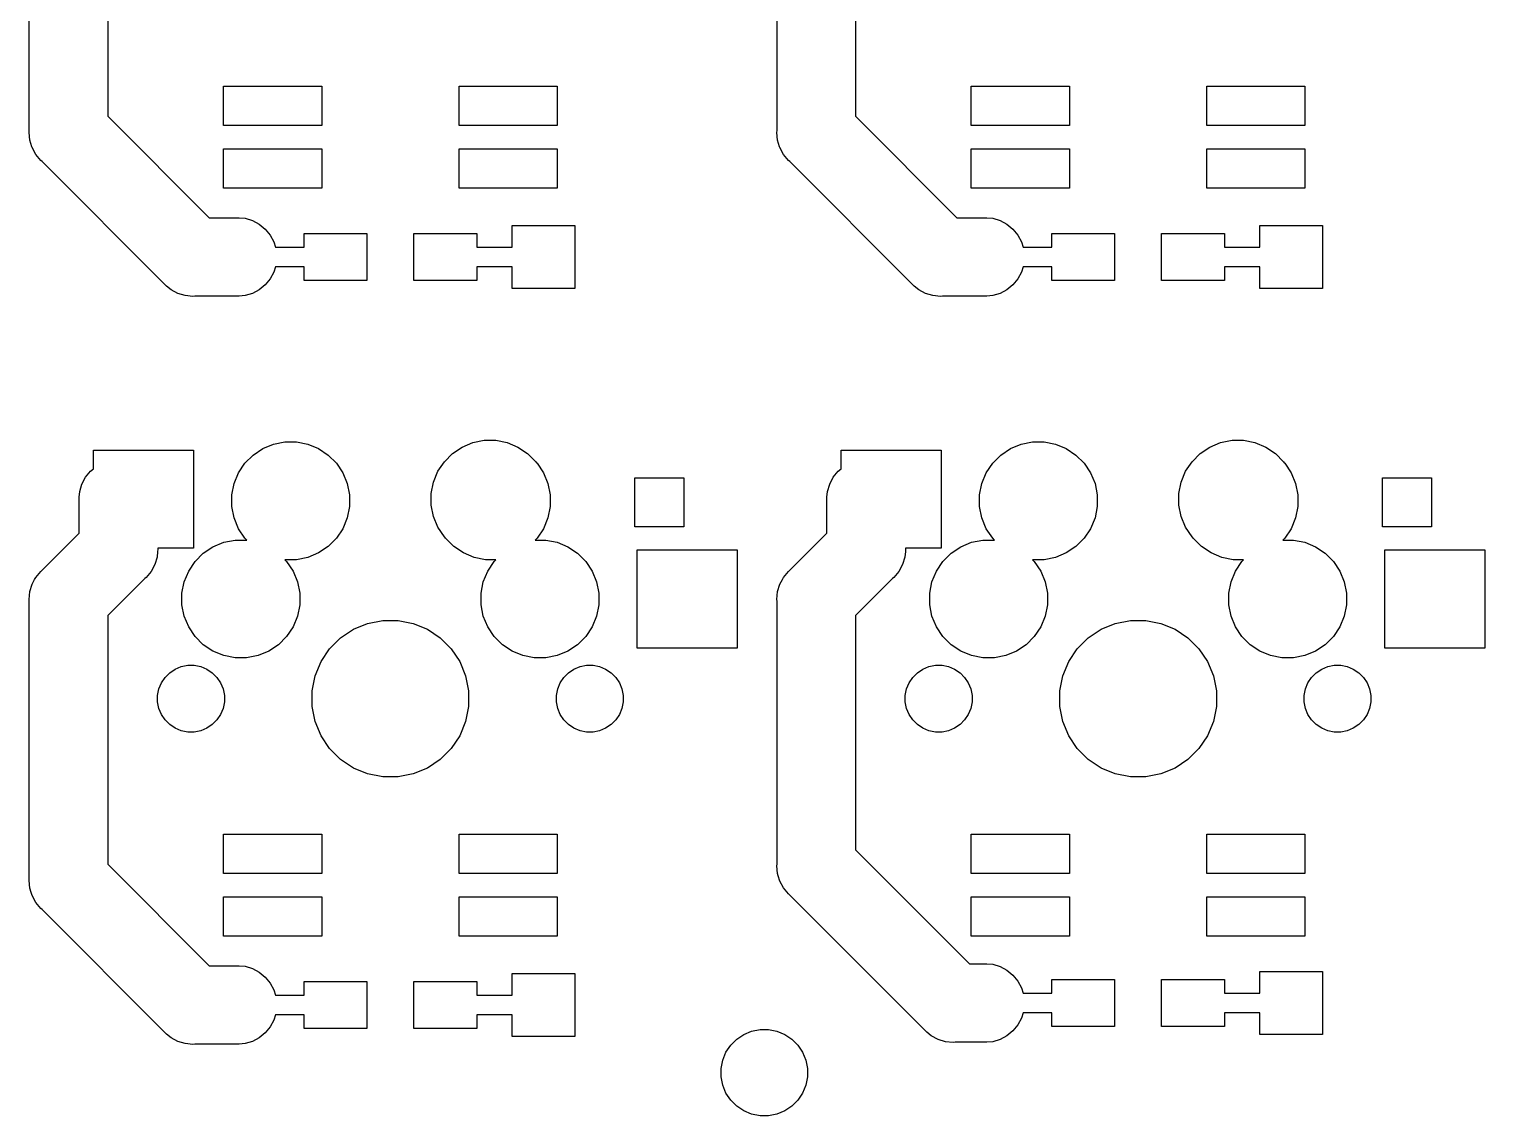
# Model space of a CAD drawing. Extents: x -9 to 124, y -88 to 15.
# Drawn here: x -9.2 to 27.89, y -67.78 to -40.1 of the extents above; entities that cross this region are included whole.
import ezdxf

# ---------------------------------------------------------------- set-up
doc = ezdxf.new("R2010")
doc.units = 0
doc.layers.add('BLACK', color=7, linetype='CONTINUOUS')

msp = doc.modelspace()

# ---------------------------------------------------------------- linework, layer by layer
at = {"layer": 'BLACK', "linetype": 'CONTINUOUS'}
for p, q in [((-7.2, -35.9842), (-7.2, -42.3172)), ((11.85, -35.9842), (11.85, -42.3172)), ((-9.2, -42.6822), (-9.2, -38.2441)), ((9.85, -42.6822), (9.85, -38.2441)), ((-4.25, -42.55), (-4.25, -41.55)), ((-4.25, -41.55), (-1.75, -41.55)), ((-1.75, -41.55), (-1.75, -42.55)), ((1.75, -42.55), (1.75, -41.55)), ((1.75, -41.55), (4.25, -41.55)), ((4.25, -41.55), (4.25, -42.55)), ((14.8, -42.55), (14.8, -41.55)), ((14.8, -41.55), (17.3, -41.55)), ((17.3, -41.55), (17.3, -42.55)), ((20.8, -42.55), (20.8, -41.55)), ((20.8, -41.55), (23.3, -41.55)), ((23.3, -41.55), (23.3, -42.55)), ((-7.2, -42.3172), (-4.61716, -44.9)), ((-1.75, -42.55), (-4.25, -42.55)), ((4.25, -42.55), (1.75, -42.55)), ((11.85, -42.3172), (14.4328, -44.9)), ((17.3, -42.55), (14.8, -42.55)), ((23.3, -42.55), (20.8, -42.55)), ((-9.20484, -42.7314), (-9.2, -42.6822)), ((-9.18553, -42.9274), (-9.20484, -42.7314)), ((-9.13323, -43.0998), (-9.18553, -42.9274)), ((9.84516, -42.7314), (9.85, -42.6822)), ((9.86447, -42.9274), (9.84516, -42.7314)), ((9.91677, -43.0998), (9.86447, -42.9274)), ((-9.12835, -43.1159), (-9.13323, -43.0998)), ((-9.03549, -43.2896), (-9.12835, -43.1159)), ((-8.91053, -43.4419), (-9.03549, -43.2896)), ((-4.25, -44.15), (-4.25, -43.15)), ((-4.25, -43.15), (-1.75, -43.15)), ((-1.75, -43.15), (-1.75, -44.15)), ((1.75, -44.15), (1.75, -43.15)), ((1.75, -43.15), (4.25, -43.15)), ((4.25, -43.15), (4.25, -44.15)), ((9.92165, -43.1159), (9.91677, -43.0998)), ((10.0145, -43.2896), (9.92165, -43.1159)), ((10.1395, -43.4419), (10.0145, -43.2896)), ((14.8, -44.15), (14.8, -43.15)), ((14.8, -43.15), (17.3, -43.15)), ((17.3, -43.15), (17.3, -44.15)), ((20.8, -44.15), (20.8, -43.15)), ((20.8, -43.15), (23.3, -43.15)), ((23.3, -43.15), (23.3, -44.15)), ((-8.87236, -43.4732), (-8.91053, -43.4419)), ((-5.77321, -46.5724), (-8.87236, -43.4732)), ((10.1776, -43.4732), (10.1395, -43.4419)), ((13.2768, -46.5724), (10.1776, -43.4732)), ((-1.75, -44.15), (-4.25, -44.15)), ((4.25, -44.15), (1.75, -44.15)), ((17.3, -44.15), (14.8, -44.15)), ((23.3, -44.15), (20.8, -44.15)), ((-4.61716, -44.9), (-3.85088, -44.9)), ((-3.85088, -44.9), (-3.70397, -44.9145)), ((-3.70397, -44.9145), (-3.51546, -44.9717)), ((-3.51546, -44.9717), (-3.34174, -45.0645)), ((-3.34174, -45.0645), (-3.18947, -45.1895)), ((-3.18947, -45.1895), (-3.06451, -45.3417)), ((3.1, -45.65), (3.1, -45.1)), ((3.1, -45.1), (4.7, -45.1)), ((4.7, -45.1), (4.7, -46.7)), ((14.4328, -44.9), (15.1991, -44.9)), ((15.1991, -44.9), (15.346, -44.9145)), ((15.346, -44.9145), (15.5345, -44.9717)), ((15.5345, -44.9717), (15.7083, -45.0645)), ((15.7083, -45.0645), (15.8605, -45.1895)), ((15.8605, -45.1895), (15.9855, -45.3417)), ((22.15, -45.65), (22.15, -45.1)), ((22.15, -45.1), (23.75, -45.1)), ((23.75, -45.1), (23.75, -46.7)), ((-3.06451, -45.3417), (-2.97165, -45.5155)), ((-2.97165, -45.5155), (-2.93084, -45.65)), ((-2.2, -45.65), (-2.2, -45.3)), ((-2.2, -45.3), (-0.6, -45.3)), ((-0.6, -45.3), (-0.6, -46.5)), ((0.6, -46.5), (0.6, -45.3)), ((0.6, -45.3), (2.2, -45.3)), ((2.2, -45.3), (2.2, -45.65)), ((15.9855, -45.3417), (16.0783, -45.5155)), ((16.0783, -45.5155), (16.1192, -45.65)), ((16.85, -45.65), (16.85, -45.3)), ((16.85, -45.3), (18.45, -45.3)), ((18.45, -45.3), (18.45, -46.5)), ((19.65, -46.5), (19.65, -45.3)), ((19.65, -45.3), (21.25, -45.3)), ((21.25, -45.3), (21.25, -45.65)), ((-2.93084, -45.65), (-2.2, -45.65)), ((2.2, -45.65), (3.1, -45.65)), ((16.1192, -45.65), (16.85, -45.65)), ((21.25, -45.65), (22.15, -45.65)), ((-2.97165, -46.2845), (-3.06451, -46.4583)), ((-2.93084, -46.15), (-2.97165, -46.2845)), ((-2.2, -46.15), (-2.93084, -46.15)), ((-2.2, -46.5), (-2.2, -46.15)), ((3.1, -46.15), (2.2, -46.15)), ((2.2, -46.15), (2.2, -46.5)), ((3.1, -46.7), (3.1, -46.15)), ((16.0783, -46.2845), (15.9855, -46.4583)), ((16.1192, -46.15), (16.0783, -46.2845)), ((16.85, -46.15), (16.1192, -46.15)), ((16.85, -46.5), (16.85, -46.15)), ((22.15, -46.15), (21.25, -46.15)), ((21.25, -46.15), (21.25, -46.5)), ((22.15, -46.7), (22.15, -46.15)), ((-5.7419, -46.6105), (-5.77321, -46.5724)), ((-5.70374, -46.6418), (-5.7419, -46.6105)), ((-5.58963, -46.7355), (-5.70374, -46.6418)), ((-3.18947, -46.6105), (-3.34174, -46.7355)), ((-3.06451, -46.4583), (-3.18947, -46.6105)), ((-0.6, -46.5), (-2.2, -46.5)), ((2.2, -46.5), (0.6, -46.5)), ((4.7, -46.7), (3.1, -46.7)), ((13.3081, -46.6105), (13.2768, -46.5724)), ((13.3463, -46.6418), (13.3081, -46.6105)), ((13.4604, -46.7355), (13.3463, -46.6418)), ((15.8605, -46.6105), (15.7083, -46.7355)), ((15.9855, -46.4583), (15.8605, -46.6105)), ((18.45, -46.5), (16.85, -46.5)), ((21.25, -46.5), (19.65, -46.5)), ((23.75, -46.7), (22.15, -46.7)), ((-5.4159, -46.8283), (-5.58963, -46.7355)), ((-5.2274, -46.8855), (-5.4159, -46.8283)), ((-5.03137, -46.9048), (-5.2274, -46.8855)), ((-4.98225, -46.9), (-5.03137, -46.9048)), ((-3.85088, -46.9), (-4.98225, -46.9)), ((-3.70397, -46.8855), (-3.85088, -46.9)), ((-3.51546, -46.8283), (-3.70397, -46.8855)), ((-3.34174, -46.7355), (-3.51546, -46.8283)), ((13.6341, -46.8283), (13.4604, -46.7355)), ((13.8226, -46.8855), (13.6341, -46.8283)), ((14.0186, -46.9048), (13.8226, -46.8855)), ((14.0678, -46.9), (14.0186, -46.9048)), ((15.1991, -46.9), (14.0678, -46.9)), ((15.346, -46.8855), (15.1991, -46.9)), ((15.5345, -46.8283), (15.346, -46.8855)), ((15.7083, -46.7355), (15.5345, -46.8283)), ((-3.49619, -50.9449), (-3.25052, -50.7807)), ((-3.25052, -50.7807), (-2.97753, -50.6676)), ((-2.97753, -50.6676), (-2.68774, -50.61)), ((-2.68774, -50.61), (-2.39226, -50.61)), ((-2.39226, -50.61), (-2.10247, -50.6676)), ((-2.10247, -50.6676), (-1.82948, -50.7807)), ((-1.82948, -50.7807), (-1.58381, -50.9449)), ((1.58381, -50.9049), (1.82948, -50.7407)), ((1.82948, -50.7407), (2.10247, -50.6276)), ((2.10247, -50.6276), (2.39226, -50.57)), ((2.39226, -50.57), (2.68774, -50.57)), ((2.68774, -50.57), (2.97753, -50.6276)), ((2.97753, -50.6276), (3.25052, -50.7407)), ((3.25052, -50.7407), (3.49619, -50.9049)), ((15.5538, -50.9449), (15.7995, -50.7807)), ((15.7995, -50.7807), (16.0725, -50.6676)), ((16.0725, -50.6676), (16.3623, -50.61)), ((16.3623, -50.61), (16.6577, -50.61)), ((16.6577, -50.61), (16.9475, -50.6676)), ((16.9475, -50.6676), (17.2205, -50.7807)), ((17.2205, -50.7807), (17.4662, -50.9449)), ((20.6338, -50.9049), (20.8795, -50.7407)), ((20.8795, -50.7407), (21.1525, -50.6276)), ((21.1525, -50.6276), (21.4423, -50.57)), ((21.4423, -50.57), (21.7377, -50.57)), ((21.7377, -50.57), (22.0275, -50.6276)), ((22.0275, -50.6276), (22.3005, -50.7407)), ((22.3005, -50.7407), (22.5462, -50.9049)), ((-7.565, -51.2975), (-7.565, -50.82)), ((-7.565, -50.82), (-5.015, -50.82)), ((-5.015, -50.82), (-5.015, -53.32)), ((-3.86928, -51.3995), (-3.70513, -51.1538)), ((-3.70513, -51.1538), (-3.49619, -50.9449)), ((-1.58381, -50.9449), (-1.37487, -51.1538)), ((-1.37487, -51.1538), (-1.21072, -51.3995)), ((1.21072, -51.3595), (1.37487, -51.1138)), ((1.37487, -51.1138), (1.58381, -50.9049)), ((3.49619, -50.9049), (3.70513, -51.1138)), ((3.70513, -51.1138), (3.72526, -51.1439)), ((3.72526, -51.1439), (3.73513, -51.1538)), ((3.73513, -51.1538), (3.89928, -51.3995)), ((11.485, -51.2975), (11.485, -50.82)), ((11.485, -50.82), (14.035, -50.82)), ((14.035, -50.82), (14.035, -53.32)), ((15.1807, -51.3995), (15.3449, -51.1538)), ((15.3449, -51.1538), (15.5538, -50.9449)), ((17.4662, -50.9449), (17.6751, -51.1538)), ((17.6751, -51.1538), (17.8393, -51.3995)), ((20.2607, -51.3595), (20.4249, -51.1138)), ((20.4249, -51.1138), (20.6338, -50.9049)), ((22.5462, -50.9049), (22.7551, -51.1138)), ((22.7551, -51.1138), (22.7753, -51.1439)), ((22.7753, -51.1439), (22.7851, -51.1538)), ((22.7851, -51.1538), (22.9493, -51.3995)), ((-7.85835, -51.6855), (-7.76549, -51.5117)), ((-7.76549, -51.5117), (-7.64053, -51.3595)), ((-7.64053, -51.3595), (-7.565, -51.2975)), ((-3.98236, -51.6725), (-3.86928, -51.3995)), ((-1.21072, -51.3995), (-1.09764, -51.6725)), ((1.09764, -51.6325), (1.21072, -51.3595)), ((3.89928, -51.3995), (4.01236, -51.6725)), ((6.225, -52.775), (6.225, -51.525)), ((6.225, -51.525), (7.475, -51.525)), ((7.475, -51.525), (7.475, -52.775)), ((11.1917, -51.6855), (11.2845, -51.5117)), ((11.2845, -51.5117), (11.4095, -51.3595)), ((11.4095, -51.3595), (11.485, -51.2975)), ((15.0676, -51.6725), (15.1807, -51.3995)), ((17.8393, -51.3995), (17.9524, -51.6725)), ((20.1476, -51.6325), (20.2607, -51.3595)), ((22.9493, -51.3995), (23.0624, -51.6725)), ((25.275, -52.775), (25.275, -51.525)), ((25.275, -51.525), (26.525, -51.525)), ((26.525, -51.525), (26.525, -52.775)), ((-7.93, -52.0209), (-7.91553, -51.874)), ((-7.91553, -51.874), (-7.85835, -51.6855)), ((-4.04, -51.9623), (-3.98236, -51.6725)), ((-1.09764, -51.6725), (-1.04, -51.9623)), ((1.04, -51.9223), (1.09764, -51.6325)), ((1.04, -52.2177), (1.04, -51.9223)), ((4.01236, -51.6725), (4.07, -51.9623)), ((11.12, -52.0209), (11.1345, -51.874)), ((11.1345, -51.874), (11.1917, -51.6855)), ((15.01, -51.9623), (15.0676, -51.6725)), ((17.9524, -51.6725), (18.01, -51.9623)), ((20.09, -51.9223), (20.1476, -51.6325)), ((20.09, -52.2177), (20.09, -51.9223)), ((23.0624, -51.6725), (23.12, -51.9623)), ((-7.93, -52.9358), (-7.93, -52.0209)), ((-4.04, -52.2577), (-4.04, -51.9623)), ((-3.98236, -52.5475), (-4.04, -52.2577)), ((-1.04, -52.2577), (-1.09764, -52.5475)), ((-1.04, -51.9623), (-1.04, -52.2577)), ((1.09764, -52.5075), (1.04, -52.2177)), ((4.07, -52.2577), (4.01236, -52.5475)), ((4.07, -51.9623), (4.07, -52.2577)), ((11.12, -52.9358), (11.12, -52.0209)), ((15.01, -52.2577), (15.01, -51.9623)), ((15.0676, -52.5475), (15.01, -52.2577)), ((18.01, -52.2577), (17.9524, -52.5475)), ((18.01, -51.9623), (18.01, -52.2577)), ((20.1476, -52.5075), (20.09, -52.2177)), ((23.12, -52.2577), (23.0624, -52.5475)), ((23.12, -51.9623), (23.12, -52.2577)), ((-3.86928, -52.8205), (-3.98236, -52.5475)), ((-1.09764, -52.5475), (-1.21072, -52.8205)), ((1.21072, -52.7805), (1.09764, -52.5075)), ((4.01236, -52.5475), (3.89928, -52.8205)), ((15.1807, -52.8205), (15.0676, -52.5475)), ((17.9524, -52.5475), (17.8393, -52.8205)), ((20.2607, -52.7805), (20.1476, -52.5075)), ((23.0624, -52.5475), (22.9493, -52.8205)), ((-8.87237, -53.8782), (-7.93, -52.9358)), ((-3.70513, -53.0662), (-3.86928, -52.8205)), ((-1.21072, -52.8205), (-1.37487, -53.0662)), ((1.37487, -53.0262), (1.21072, -52.7805)), ((1.38474, -53.0361), (1.37487, -53.0262)), ((1.40487, -53.0662), (1.38474, -53.0361)), ((3.89928, -52.8205), (3.73513, -53.0662)), ((7.475, -52.775), (6.225, -52.775)), ((10.1776, -53.8782), (11.12, -52.9358)), ((15.3449, -53.0662), (15.1807, -52.8205)), ((17.8393, -52.8205), (17.6751, -53.0662)), ((20.4249, -53.0262), (20.2607, -52.7805)), ((20.4347, -53.0361), (20.4249, -53.0262)), ((20.4549, -53.0662), (20.4347, -53.0361)), ((22.9493, -52.8205), (22.7851, -53.0662)), ((26.525, -52.775), (25.275, -52.775)), ((-5.93, -53.3991), (-5.94447, -53.546)), ((-5.92516, -53.35), (-5.93, -53.3991)), ((-5.93, -53.3991), (-5.93, -53.3991)), ((-5.015, -53.32), (-5.92812, -53.32)), ((-5.92812, -53.32), (-5.92516, -53.35)), ((-4.76619, -53.4449), (-4.52052, -53.2807)), ((-4.52052, -53.2807), (-4.24753, -53.1676)), ((-4.24753, -53.1676), (-3.95774, -53.11)), ((-3.95774, -53.11), (-3.66226, -53.11)), ((-3.66109, -53.1102), (-3.70513, -53.0662)), ((-3.66226, -53.11), (-3.66109, -53.1102)), ((-1.58381, -53.2751), (-1.82948, -53.4393)), ((-1.37487, -53.0662), (-1.58381, -53.2751)), ((1.61381, -53.2751), (1.40487, -53.0662)), ((1.85948, -53.4393), (1.61381, -53.2751)), ((3.73513, -53.0662), (3.69132, -53.11)), ((3.69132, -53.11), (3.95774, -53.11)), ((3.95774, -53.11), (4.24753, -53.1676)), ((4.24753, -53.1676), (4.52052, -53.2807)), ((4.52052, -53.2807), (4.76619, -53.4449)), ((6.285, -55.86), (6.285, -53.36)), ((6.285, -53.36), (8.835, -53.36)), ((8.835, -53.36), (8.835, -55.86)), ((13.12, -53.3991), (13.1055, -53.546)), ((13.1248, -53.35), (13.12, -53.3991)), ((13.12, -53.3991), (13.12, -53.3991)), ((14.035, -53.32), (13.1219, -53.32)), ((13.1219, -53.32), (13.1248, -53.35)), ((14.2838, -53.4449), (14.5295, -53.2807)), ((14.5295, -53.2807), (14.8025, -53.1676)), ((14.8025, -53.1676), (15.0923, -53.11)), ((15.0923, -53.11), (15.3877, -53.11)), ((15.3889, -53.1102), (15.3449, -53.0662)), ((15.3877, -53.11), (15.3889, -53.1102)), ((17.4662, -53.2751), (17.2205, -53.4393)), ((17.6751, -53.0662), (17.4662, -53.2751)), ((20.6638, -53.2751), (20.4549, -53.0662)), ((20.9095, -53.4393), (20.6638, -53.2751)), ((22.7851, -53.0662), (22.7413, -53.11)), ((22.7413, -53.11), (23.0077, -53.11)), ((23.0077, -53.11), (23.2975, -53.1676)), ((23.2975, -53.1676), (23.5705, -53.2807)), ((23.5705, -53.2807), (23.8162, -53.4449)), ((25.335, -55.86), (25.335, -53.36)), ((25.335, -53.36), (27.885, -53.36)), ((27.885, -53.36), (27.885, -55.86)), ((-6.00165, -53.7345), (-6.09451, -53.9083)), ((-5.94447, -53.546), (-6.00165, -53.7345)), ((-5.13928, -53.8995), (-4.97513, -53.6538)), ((-4.97513, -53.6538), (-4.76619, -53.4449)), ((-2.68774, -53.61), (-2.68891, -53.6098)), ((-2.68891, -53.6098), (-2.64487, -53.6538)), ((-2.39226, -53.61), (-2.68774, -53.61)), ((-2.64487, -53.6538), (-2.48072, -53.8995)), ((-2.10247, -53.5524), (-2.39226, -53.61)), ((-1.82948, -53.4393), (-2.10247, -53.5524)), ((2.13247, -53.5524), (1.85948, -53.4393)), ((2.42226, -53.61), (2.13247, -53.5524)), ((2.68868, -53.61), (2.42226, -53.61)), ((2.48072, -53.8995), (2.64487, -53.6538)), ((2.64487, -53.6538), (2.68868, -53.61)), ((4.76619, -53.4449), (4.97513, -53.6538)), ((4.97513, -53.6538), (5.13928, -53.8995)), ((13.0483, -53.7345), (12.9555, -53.9083)), ((13.1055, -53.546), (13.0483, -53.7345)), ((13.9107, -53.8995), (14.0749, -53.6538)), ((14.0749, -53.6538), (14.2838, -53.4449)), ((16.3623, -53.61), (16.3611, -53.6098)), ((16.3611, -53.6098), (16.4051, -53.6538)), ((16.6577, -53.61), (16.3623, -53.61)), ((16.4051, -53.6538), (16.5693, -53.8995)), ((16.9475, -53.5524), (16.6577, -53.61)), ((17.2205, -53.4393), (16.9475, -53.5524)), ((21.1825, -53.5524), (20.9095, -53.4393)), ((21.4723, -53.61), (21.1825, -53.5524)), ((21.7387, -53.61), (21.4723, -53.61)), ((21.5307, -53.8995), (21.6949, -53.6538)), ((21.6949, -53.6538), (21.7387, -53.61)), ((23.8162, -53.4449), (24.0251, -53.6538)), ((24.0251, -53.6538), (24.1893, -53.8995)), ((-9.12835, -54.2355), (-9.06444, -54.1159)), ((-9.06444, -54.1159), (-9.03549, -54.0617)), ((-9.03549, -54.0617), (-8.91053, -53.9095)), ((-8.91053, -53.9095), (-8.87237, -53.8782)), ((-6.25763, -54.0918), (-7.2, -55.0342)), ((-6.21947, -54.0605), (-6.25763, -54.0918)), ((-6.09451, -53.9083), (-6.21947, -54.0605)), ((-5.25236, -54.1725), (-5.13928, -53.8995)), ((-2.48072, -53.8995), (-2.36764, -54.1725)), ((2.36764, -54.1725), (2.48072, -53.8995)), ((5.13928, -53.8995), (5.25236, -54.1725)), ((9.92165, -54.2355), (9.98556, -54.1159)), ((9.98556, -54.1159), (10.0145, -54.0617)), ((10.0145, -54.0617), (10.1395, -53.9095)), ((10.1395, -53.9095), (10.1776, -53.8782)), ((12.7924, -54.0918), (11.85, -55.0342)), ((12.8305, -54.0605), (12.7924, -54.0918)), ((12.9555, -53.9083), (12.8305, -54.0605)), ((13.7976, -54.1725), (13.9107, -53.8995)), ((16.5693, -53.8995), (16.6824, -54.1725)), ((21.4176, -54.1725), (21.5307, -53.8995)), ((24.1893, -53.8995), (24.3024, -54.1725)), ((-9.20484, -54.62), (-9.18553, -54.424)), ((-9.18553, -54.424), (-9.12835, -54.2355)), ((-5.31, -54.4623), (-5.25236, -54.1725)), ((-5.31, -54.7577), (-5.31, -54.4623)), ((-2.36764, -54.1725), (-2.31, -54.4623)), ((-2.31, -54.4623), (-2.31, -54.7577)), ((2.31, -54.4623), (2.36764, -54.1725)), ((2.31, -54.7577), (2.31, -54.4623)), ((5.25236, -54.1725), (5.31, -54.4623)), ((5.31, -54.4623), (5.31, -54.7577)), ((9.84516, -54.62), (9.86447, -54.424)), ((9.86447, -54.424), (9.92165, -54.2355)), ((13.74, -54.4623), (13.7976, -54.1725)), ((13.74, -54.7577), (13.74, -54.4623)), ((16.6824, -54.1725), (16.74, -54.4623)), ((16.74, -54.4623), (16.74, -54.7577)), ((21.36, -54.4623), (21.4176, -54.1725)), ((21.36, -54.7577), (21.36, -54.4623)), ((24.3024, -54.1725), (24.36, -54.4623)), ((24.36, -54.4623), (24.36, -54.7577)), ((-9.2, -54.6691), (-9.20484, -54.62)), ((-9.2, -57.2941), (-9.2, -54.6691)), ((-5.25236, -55.0475), (-5.31, -54.7577)), ((-2.31, -54.7577), (-2.36764, -55.0475)), ((2.36764, -55.0475), (2.31, -54.7577)), ((5.31, -54.7577), (5.25236, -55.0475)), ((9.85, -54.6691), (9.84516, -54.62)), ((9.85, -57.2941), (9.85, -54.6691)), ((13.7976, -55.0475), (13.74, -54.7577)), ((16.74, -54.7577), (16.6824, -55.0475)), ((21.4176, -55.0475), (21.36, -54.7577)), ((24.36, -54.7577), (24.3024, -55.0475)), ((-7.2, -55.0342), (-7.2, -61.3672)), ((-5.13928, -55.3205), (-5.25236, -55.0475)), ((-2.36764, -55.0475), (-2.48072, -55.3205)), ((-0.94447, -55.383), (-0.5816, -55.2327)), ((-0.5816, -55.2327), (-0.19638, -55.1561)), ((-0.19638, -55.1561), (0.19638, -55.1561)), ((0.19638, -55.1561), (0.5816, -55.2327)), ((0.5816, -55.2327), (0.94447, -55.383)), ((2.48072, -55.3205), (2.36764, -55.0475)), ((5.25236, -55.0475), (5.13928, -55.3205)), ((11.85, -55.0342), (11.85, -60.9958)), ((13.9107, -55.3205), (13.7976, -55.0475)), ((16.6824, -55.0475), (16.5693, -55.3205)), ((18.1055, -55.383), (18.4684, -55.2327)), ((18.4684, -55.2327), (18.8536, -55.1561)), ((18.8536, -55.1561), (19.2464, -55.1561)), ((19.2464, -55.1561), (19.6316, -55.2327)), ((19.6316, -55.2327), (19.9945, -55.383)), ((21.5307, -55.3205), (21.4176, -55.0475)), ((24.3024, -55.0475), (24.1893, -55.3205)), ((-4.97513, -55.5662), (-5.13928, -55.3205)), ((-4.76619, -55.7751), (-4.97513, -55.5662)), ((-2.64487, -55.5662), (-2.85381, -55.7751)), ((-2.48072, -55.3205), (-2.64487, -55.5662)), ((-1.54876, -55.879), (-1.27104, -55.6012)), ((-1.27104, -55.6012), (-0.94447, -55.383)), ((0.94447, -55.383), (1.27104, -55.6012)), ((1.27104, -55.6012), (1.54876, -55.879)), ((2.64487, -55.5662), (2.48072, -55.3205)), ((2.85381, -55.7751), (2.64487, -55.5662)), ((4.97513, -55.5662), (4.76619, -55.7751)), ((5.13928, -55.3205), (4.97513, -55.5662)), ((14.0749, -55.5662), (13.9107, -55.3205)), ((14.2838, -55.7751), (14.0749, -55.5662)), ((16.4051, -55.5662), (16.1962, -55.7751)), ((16.5693, -55.3205), (16.4051, -55.5662)), ((17.5012, -55.879), (17.779, -55.6012)), ((17.779, -55.6012), (18.1055, -55.383)), ((19.9945, -55.383), (20.321, -55.6012)), ((20.321, -55.6012), (20.5988, -55.879)), ((21.6949, -55.5662), (21.5307, -55.3205)), ((21.9038, -55.7751), (21.6949, -55.5662)), ((24.0251, -55.5662), (23.8162, -55.7751)), ((24.1893, -55.3205), (24.0251, -55.5662)), ((-4.52052, -55.9393), (-4.76619, -55.7751)), ((-4.24753, -56.0524), (-4.52052, -55.9393)), ((-3.09948, -55.9393), (-3.37247, -56.0524)), ((-2.85381, -55.7751), (-3.09948, -55.9393)), ((-1.76697, -56.2055), (-1.54876, -55.879)), ((1.54876, -55.879), (1.76697, -56.2055)), ((3.09948, -55.9393), (2.85381, -55.7751)), ((3.37247, -56.0524), (3.09948, -55.9393)), ((4.52052, -55.9393), (4.24753, -56.0524)), ((4.76619, -55.7751), (4.52052, -55.9393)), ((8.835, -55.86), (6.285, -55.86)), ((14.5295, -55.9393), (14.2838, -55.7751)), ((14.8025, -56.0524), (14.5295, -55.9393)), ((15.9505, -55.9393), (15.6775, -56.0524)), ((16.1962, -55.7751), (15.9505, -55.9393)), ((17.283, -56.2055), (17.5012, -55.879)), ((20.5988, -55.879), (20.817, -56.2055)), ((22.1495, -55.9393), (21.9038, -55.7751)), ((22.4225, -56.0524), (22.1495, -55.9393)), ((23.5705, -55.9393), (23.2975, -56.0524)), ((23.8162, -55.7751), (23.5705, -55.9393)), ((27.885, -55.86), (25.335, -55.86)), ((-5.48305, -56.3959), (-5.3282, -56.3318)), ((-5.3282, -56.3318), (-5.16381, -56.2991)), ((-5.16381, -56.2991), (-4.99619, -56.2991)), ((-4.99619, -56.2991), (-4.8318, -56.3318)), ((-4.8318, -56.3318), (-4.67695, -56.3959)), ((-3.95774, -56.11), (-4.24753, -56.0524)), ((-3.66226, -56.11), (-3.95774, -56.11)), ((-3.37247, -56.0524), (-3.66226, -56.11)), ((-1.91728, -56.5684), (-1.76697, -56.2055)), ((1.76697, -56.2055), (1.91728, -56.5684)), ((3.66226, -56.11), (3.37247, -56.0524)), ((3.95774, -56.11), (3.66226, -56.11)), ((4.24753, -56.0524), (3.95774, -56.11)), ((4.67695, -56.3959), (4.8318, -56.3318)), ((4.8318, -56.3318), (4.99619, -56.2991)), ((4.99619, -56.2991), (5.16381, -56.2991)), ((5.16381, -56.2991), (5.3282, -56.3318)), ((5.3282, -56.3318), (5.48305, -56.3959)), ((13.5669, -56.3959), (13.7218, -56.3318)), ((13.7218, -56.3318), (13.8862, -56.2991)), ((13.8862, -56.2991), (14.0538, -56.2991)), ((14.0538, -56.2991), (14.2182, -56.3318)), ((14.2182, -56.3318), (14.3731, -56.3959)), ((15.0923, -56.11), (14.8025, -56.0524)), ((15.3877, -56.11), (15.0923, -56.11)), ((15.6775, -56.0524), (15.3877, -56.11)), ((17.1327, -56.5684), (17.283, -56.2055)), ((20.817, -56.2055), (20.9673, -56.5684)), ((22.7123, -56.11), (22.4225, -56.0524)), ((23.0077, -56.11), (22.7123, -56.11)), ((23.2975, -56.0524), (23.0077, -56.11)), ((23.7269, -56.3959), (23.8818, -56.3318)), ((23.8818, -56.3318), (24.0462, -56.2991)), ((24.0462, -56.2991), (24.2138, -56.2991)), ((24.2138, -56.2991), (24.3782, -56.3318)), ((24.3782, -56.3318), (24.5331, -56.3959)), ((-5.8982, -56.9018), (-5.83406, -56.7469)), ((-5.83406, -56.7469), (-5.74094, -56.6076)), ((-5.74094, -56.6076), (-5.62242, -56.4891)), ((-5.62242, -56.4891), (-5.48305, -56.3959)), ((-4.67695, -56.3959), (-4.53758, -56.4891)), ((-4.53758, -56.4891), (-4.41906, -56.6076)), ((-4.41906, -56.6076), (-4.32594, -56.7469)), ((-4.32594, -56.7469), (-4.2618, -56.9018)), ((-1.9939, -56.9536), (-1.91728, -56.5684)), ((1.91728, -56.5684), (1.9939, -56.9536)), ((4.2618, -56.9018), (4.32594, -56.7469)), ((4.32594, -56.7469), (4.41906, -56.6076)), ((4.41906, -56.6076), (4.53758, -56.4891)), ((4.53758, -56.4891), (4.67695, -56.3959)), ((5.48305, -56.3959), (5.62242, -56.4891)), ((5.62242, -56.4891), (5.74094, -56.6076)), ((5.74094, -56.6076), (5.83406, -56.7469)), ((5.83406, -56.7469), (5.8982, -56.9018)), ((13.1518, -56.9018), (13.2159, -56.7469)), ((13.2159, -56.7469), (13.3091, -56.6076)), ((13.3091, -56.6076), (13.4276, -56.4891)), ((13.4276, -56.4891), (13.5669, -56.3959)), ((14.3731, -56.3959), (14.5124, -56.4891)), ((14.5124, -56.4891), (14.6309, -56.6076)), ((14.6309, -56.6076), (14.7241, -56.7469)), ((14.7241, -56.7469), (14.7882, -56.9018)), ((17.0561, -56.9536), (17.1327, -56.5684)), ((20.9673, -56.5684), (21.0439, -56.9536)), ((23.3118, -56.9018), (23.3759, -56.7469)), ((23.3759, -56.7469), (23.4691, -56.6076)), ((23.4691, -56.6076), (23.5876, -56.4891)), ((23.5876, -56.4891), (23.7269, -56.3959)), ((24.5331, -56.3959), (24.6724, -56.4891)), ((24.6724, -56.4891), (24.7909, -56.6076)), ((24.7909, -56.6076), (24.8841, -56.7469)), ((24.8841, -56.7469), (24.9482, -56.9018)), ((-5.9309, -57.0662), (-5.8982, -56.9018)), ((-5.9309, -57.2338), (-5.9309, -57.0662)), ((-4.2618, -56.9018), (-4.2291, -57.0662)), ((-4.2291, -57.0662), (-4.2291, -57.2338)), ((-1.9939, -57.3464), (-1.9939, -56.9536)), ((1.9939, -56.9536), (1.9939, -57.3464)), ((4.2291, -57.0662), (4.2618, -56.9018)), ((4.2291, -57.2338), (4.2291, -57.0662)), ((5.8982, -56.9018), (5.9309, -57.0662)), ((5.9309, -57.0662), (5.9309, -57.2338)), ((13.1191, -57.0662), (13.1518, -56.9018)), ((13.1191, -57.2338), (13.1191, -57.0662)), ((14.7882, -56.9018), (14.8209, -57.0662)), ((14.8209, -57.0662), (14.8209, -57.2338)), ((17.0561, -57.3464), (17.0561, -56.9536)), ((21.0439, -56.9536), (21.0439, -57.3464)), ((23.2791, -57.0662), (23.3118, -56.9018)), ((23.2791, -57.2338), (23.2791, -57.0662)), ((24.9482, -56.9018), (24.9809, -57.0662)), ((24.9809, -57.0662), (24.9809, -57.2338)), ((-9.2, -61.7323), (-9.2, -57.2941)), ((-9.2, -57.2941), (-9.2, -57.2941)), ((-5.8982, -57.3982), (-5.9309, -57.2338)), ((-5.83406, -57.5531), (-5.8982, -57.3982)), ((-4.2618, -57.3982), (-4.32594, -57.5531)), ((-4.2291, -57.2338), (-4.2618, -57.3982)), ((-1.91728, -57.7316), (-1.9939, -57.3464)), ((1.9939, -57.3464), (1.91728, -57.7316)), ((4.2618, -57.3982), (4.2291, -57.2338)), ((4.32594, -57.5531), (4.2618, -57.3982)), ((5.8982, -57.3982), (5.83406, -57.5531)), ((5.9309, -57.2338), (5.8982, -57.3982)), ((9.85, -61.3609), (9.85, -57.2941)), ((9.85, -57.2941), (9.85, -57.2941)), ((13.1518, -57.3982), (13.1191, -57.2338)), ((13.2159, -57.5531), (13.1518, -57.3982)), ((14.7882, -57.3982), (14.7241, -57.5531)), ((14.8209, -57.2338), (14.7882, -57.3982)), ((17.1327, -57.7316), (17.0561, -57.3464)), ((21.0439, -57.3464), (20.9673, -57.7316)), ((23.3118, -57.3982), (23.2791, -57.2338)), ((23.3759, -57.5531), (23.3118, -57.3982)), ((24.9482, -57.3982), (24.8841, -57.5531)), ((24.9809, -57.2338), (24.9482, -57.3982)), ((-5.74094, -57.6924), (-5.83406, -57.5531)), ((-5.62242, -57.8109), (-5.74094, -57.6924)), ((-5.48305, -57.9041), (-5.62242, -57.8109)), ((-4.53758, -57.8109), (-4.67695, -57.9041)), ((-4.41906, -57.6924), (-4.53758, -57.8109)), ((-4.32594, -57.5531), (-4.41906, -57.6924)), ((-1.76697, -58.0945), (-1.91728, -57.7316)), ((1.91728, -57.7316), (1.76697, -58.0945)), ((4.41906, -57.6924), (4.32594, -57.5531)), ((4.53758, -57.8109), (4.41906, -57.6924)), ((4.67695, -57.9041), (4.53758, -57.8109)), ((5.62242, -57.8109), (5.48305, -57.9041)), ((5.74094, -57.6924), (5.62242, -57.8109)), ((5.83406, -57.5531), (5.74094, -57.6924)), ((13.3091, -57.6924), (13.2159, -57.5531)), ((13.4276, -57.8109), (13.3091, -57.6924)), ((13.5669, -57.9041), (13.4276, -57.8109)), ((14.5124, -57.8109), (14.3731, -57.9041)), ((14.6309, -57.6924), (14.5124, -57.8109)), ((14.7241, -57.5531), (14.6309, -57.6924)), ((17.283, -58.0945), (17.1327, -57.7316)), ((20.9673, -57.7316), (20.817, -58.0945)), ((23.4691, -57.6924), (23.3759, -57.5531)), ((23.5876, -57.8109), (23.4691, -57.6924)), ((23.7269, -57.9041), (23.5876, -57.8109)), ((24.6724, -57.8109), (24.5331, -57.9041)), ((24.7909, -57.6924), (24.6724, -57.8109)), ((24.8841, -57.5531), (24.7909, -57.6924)), ((-5.3282, -57.9682), (-5.48305, -57.9041)), ((-5.16381, -58.0009), (-5.3282, -57.9682)), ((-4.99619, -58.0009), (-5.16381, -58.0009)), ((-4.8318, -57.9682), (-4.99619, -58.0009)), ((-4.67695, -57.9041), (-4.8318, -57.9682)), ((-1.54876, -58.421), (-1.76697, -58.0945)), ((1.76697, -58.0945), (1.54876, -58.421)), ((4.8318, -57.9682), (4.67695, -57.9041)), ((4.99619, -58.0009), (4.8318, -57.9682)), ((5.16381, -58.0009), (4.99619, -58.0009)), ((5.3282, -57.9682), (5.16381, -58.0009)), ((5.48305, -57.9041), (5.3282, -57.9682)), ((13.7218, -57.9682), (13.5669, -57.9041)), ((13.8862, -58.0009), (13.7218, -57.9682)), ((14.0538, -58.0009), (13.8862, -58.0009)), ((14.2182, -57.9682), (14.0538, -58.0009)), ((14.3731, -57.9041), (14.2182, -57.9682)), ((17.5012, -58.421), (17.283, -58.0945)), ((20.817, -58.0945), (20.5988, -58.421)), ((23.8818, -57.9682), (23.7269, -57.9041)), ((24.0462, -58.0009), (23.8818, -57.9682)), ((24.2138, -58.0009), (24.0462, -58.0009)), ((24.3782, -57.9682), (24.2138, -58.0009)), ((24.5331, -57.9041), (24.3782, -57.9682)), ((-1.27104, -58.6988), (-1.54876, -58.421)), ((1.54876, -58.421), (1.27104, -58.6988)), ((17.779, -58.6988), (17.5012, -58.421)), ((20.5988, -58.421), (20.321, -58.6988)), ((-0.94447, -58.917), (-1.27104, -58.6988)), ((-0.5816, -59.0673), (-0.94447, -58.917)), ((0.94447, -58.917), (0.5816, -59.0673)), ((1.27104, -58.6988), (0.94447, -58.917)), ((18.1055, -58.917), (17.779, -58.6988)), ((18.4684, -59.0673), (18.1055, -58.917)), ((19.9945, -58.917), (19.6316, -59.0673)), ((20.321, -58.6988), (19.9945, -58.917)), ((-0.19638, -59.1439), (-0.5816, -59.0673)), ((0.19638, -59.1439), (-0.19638, -59.1439)), ((0.5816, -59.0673), (0.19638, -59.1439)), ((18.8536, -59.1439), (18.4684, -59.0673)), ((19.2464, -59.1439), (18.8536, -59.1439)), ((19.6316, -59.0673), (19.2464, -59.1439)), ((-4.25, -61.6), (-4.25, -60.6)), ((-4.25, -60.6), (-1.75, -60.6)), ((-1.75, -60.6), (-1.75, -61.6)), ((1.75, -61.6), (1.75, -60.6)), ((1.75, -60.6), (4.25, -60.6)), ((4.25, -60.6), (4.25, -61.6)), ((14.8, -61.6), (14.8, -60.6)), ((14.8, -60.6), (17.3, -60.6)), ((17.3, -60.6), (17.3, -61.6)), ((20.8, -61.6), (20.8, -60.6)), ((20.8, -60.6), (23.3, -60.6)), ((23.3, -60.6), (23.3, -61.6)), ((11.85, -60.9958), (14.7542, -63.9)), ((-7.2, -61.3672), (-4.61716, -63.95)), ((9.84516, -61.41), (9.85, -61.3609)), ((9.86447, -61.606), (9.84516, -61.41)), ((-9.20484, -61.7814), (-9.2, -61.7323)), ((-9.18553, -61.9774), (-9.20484, -61.7814)), ((-1.75, -61.6), (-4.25, -61.6)), ((4.25, -61.6), (1.75, -61.6)), ((9.88084, -61.66), (9.86447, -61.606)), ((9.92165, -61.7945), (9.88084, -61.66)), ((10.0145, -61.9683), (9.92165, -61.7945)), ((17.3, -61.6), (14.8, -61.6)), ((23.3, -61.6), (20.8, -61.6)), ((-9.15369, -62.0824), (-9.18553, -61.9774)), ((-9.12835, -62.1659), (-9.15369, -62.0824)), ((-9.03549, -62.3396), (-9.12835, -62.1659)), ((-4.25, -63.2), (-4.25, -62.2)), ((-4.25, -62.2), (-1.75, -62.2)), ((-1.75, -62.2), (-1.75, -63.2)), ((1.75, -63.2), (1.75, -62.2)), ((1.75, -62.2), (4.25, -62.2)), ((4.25, -62.2), (4.25, -63.2)), ((10.1395, -62.1205), (10.0145, -61.9683)), ((10.1776, -62.1519), (10.1395, -62.1205)), ((13.5982, -65.5724), (10.1776, -62.1519)), ((14.8, -63.2), (14.8, -62.2)), ((14.8, -62.2), (17.3, -62.2)), ((17.3, -62.2), (17.3, -63.2)), ((20.8, -63.2), (20.8, -62.2)), ((20.8, -62.2), (23.3, -62.2)), ((23.3, -62.2), (23.3, -63.2)), ((-8.91053, -62.4919), (-9.03549, -62.3396)), ((-8.87236, -62.5232), (-8.91053, -62.4919)), ((-5.77321, -65.6224), (-8.87236, -62.5232)), ((-1.75, -63.2), (-4.25, -63.2)), ((4.25, -63.2), (1.75, -63.2)), ((17.3, -63.2), (14.8, -63.2)), ((23.3, -63.2), (20.8, -63.2)), ((-4.61716, -63.95), (-3.85088, -63.95)), ((-3.85088, -63.95), (-3.70397, -63.9645)), ((-3.70397, -63.9645), (-3.51546, -64.0217)), ((-3.51546, -64.0217), (-3.34174, -64.1145)), ((-3.34174, -64.1145), (-3.18947, -64.2395)), ((3.1, -64.7), (3.1, -64.15)), ((3.1, -64.15), (4.7, -64.15)), ((4.7, -64.15), (4.7, -65.75)), ((14.7542, -63.9), (15.1991, -63.9)), ((15.1991, -63.9), (15.346, -63.9145)), ((15.346, -63.9145), (15.5345, -63.9717)), ((15.5345, -63.9717), (15.7083, -64.0645)), ((15.7083, -64.0645), (15.8605, -64.1895)), ((22.15, -64.65), (22.15, -64.1)), ((22.15, -64.1), (23.75, -64.1)), ((23.75, -64.1), (23.75, -65.7)), ((-3.18947, -64.2395), (-3.06451, -64.3917)), ((-3.06451, -64.3917), (-2.97165, -64.5655)), ((-2.2, -64.7), (-2.2, -64.35)), ((-2.2, -64.35), (-0.6, -64.35)), ((-0.6, -64.35), (-0.6, -65.55)), ((0.6, -65.55), (0.6, -64.35)), ((0.6, -64.35), (2.2, -64.35)), ((2.2, -64.35), (2.2, -64.7)), ((15.8605, -64.1895), (15.9855, -64.3417)), ((15.9855, -64.3417), (16.0783, -64.5155)), ((16.0783, -64.5155), (16.1192, -64.65)), ((16.85, -64.65), (16.85, -64.3)), ((16.85, -64.3), (18.45, -64.3)), ((18.45, -64.3), (18.45, -65.5)), ((19.65, -65.5), (19.65, -64.3)), ((19.65, -64.3), (21.25, -64.3)), ((21.25, -64.3), (21.25, -64.65)), ((-2.97165, -64.5655), (-2.93084, -64.7)), ((-2.93084, -64.7), (-2.2, -64.7)), ((2.2, -64.7), (3.1, -64.7)), ((16.1192, -64.65), (16.85, -64.65)), ((21.25, -64.65), (22.15, -64.65)), ((-2.93084, -65.2), (-2.97165, -65.3345)), ((-2.2, -65.2), (-2.93084, -65.2)), ((-2.2, -65.55), (-2.2, -65.2)), ((3.1, -65.2), (2.2, -65.2)), ((2.2, -65.2), (2.2, -65.55)), ((3.1, -65.75), (3.1, -65.2)), ((16.1192, -65.15), (16.0783, -65.2845)), ((16.85, -65.15), (16.1192, -65.15)), ((16.85, -65.5), (16.85, -65.15)), ((22.15, -65.15), (21.25, -65.15)), ((21.25, -65.15), (21.25, -65.5)), ((22.15, -65.7), (22.15, -65.15)), ((-5.7419, -65.6605), (-5.77321, -65.6224)), ((-3.06451, -65.5083), (-3.18947, -65.6605)), ((-2.97165, -65.3345), (-3.06451, -65.5083)), ((-0.6, -65.55), (-2.2, -65.55)), ((2.2, -65.55), (0.6, -65.55)), ((9.00395, -65.7002), (9.20414, -65.6173)), ((9.20414, -65.6173), (9.41666, -65.575)), ((9.41666, -65.575), (9.63334, -65.575)), ((9.63334, -65.575), (9.84586, -65.6173)), ((9.84586, -65.6173), (10.046, -65.7002)), ((13.6295, -65.6105), (13.5982, -65.5724)), ((13.6676, -65.6418), (13.6295, -65.6105)), ((13.7817, -65.7355), (13.6676, -65.6418)), ((15.8605, -65.6105), (15.7083, -65.7355)), ((15.9855, -65.4583), (15.8605, -65.6105)), ((16.0783, -65.2845), (15.9855, -65.4583)), ((18.45, -65.5), (16.85, -65.5)), ((21.25, -65.5), (19.65, -65.5)), ((-5.70374, -65.6918), (-5.7419, -65.6605)), ((-5.58963, -65.7855), (-5.70374, -65.6918)), ((-5.4159, -65.8783), (-5.58963, -65.7855)), ((-5.2274, -65.9355), (-5.4159, -65.8783)), ((-5.03137, -65.9548), (-5.2274, -65.9355)), ((-4.98225, -65.95), (-5.03137, -65.9548)), ((-3.85088, -65.95), (-4.98225, -65.95)), ((-3.70397, -65.9355), (-3.85088, -65.95)), ((-3.51546, -65.8783), (-3.70397, -65.9355)), ((-3.34174, -65.7855), (-3.51546, -65.8783)), ((-3.18947, -65.6605), (-3.34174, -65.7855)), ((4.7, -65.75), (3.1, -65.75)), ((8.55019, -66.154), (8.67057, -65.9738)), ((8.67057, -65.9738), (8.82379, -65.8206)), ((8.82379, -65.8206), (9.00395, -65.7002)), ((10.046, -65.7002), (10.2262, -65.8206)), ((10.2262, -65.8206), (10.3794, -65.9738)), ((10.3794, -65.9738), (10.4998, -66.154)), ((13.9555, -65.8283), (13.7817, -65.7355)), ((14.144, -65.8855), (13.9555, -65.8283)), ((14.34, -65.9048), (14.144, -65.8855)), ((14.3891, -65.9), (14.34, -65.9048)), ((15.1991, -65.9), (14.3891, -65.9)), ((15.346, -65.8855), (15.1991, -65.9)), ((15.5345, -65.8283), (15.346, -65.8855)), ((15.7083, -65.7355), (15.5345, -65.8283)), ((23.75, -65.7), (22.15, -65.7)), ((8.425, -66.5667), (8.46727, -66.3541)), ((8.46727, -66.3541), (8.55019, -66.154)), ((10.4998, -66.154), (10.5827, -66.3541)), ((10.5827, -66.3541), (10.625, -66.5667)), ((8.425, -66.7833), (8.425, -66.5667)), ((10.625, -66.5667), (10.625, -66.7833)), ((8.46727, -66.9959), (8.425, -66.7833)), ((8.55019, -67.196), (8.46727, -66.9959)), ((10.5827, -66.9959), (10.4998, -67.196)), ((10.625, -66.7833), (10.5827, -66.9959)), ((8.67057, -67.3762), (8.55019, -67.196)), ((8.82379, -67.5294), (8.67057, -67.3762)), ((10.3794, -67.3762), (10.2262, -67.5294)), ((10.4998, -67.196), (10.3794, -67.3762)), ((9.00395, -67.6498), (8.82379, -67.5294)), ((9.20414, -67.7327), (9.00395, -67.6498)), ((9.41666, -67.775), (9.20414, -67.7327)), ((9.63334, -67.775), (9.41666, -67.775)), ((9.84586, -67.7327), (9.63334, -67.775)), ((10.046, -67.6498), (9.84586, -67.7327)), ((10.2262, -67.5294), (10.046, -67.6498))]:
    msp.add_line(p, q, dxfattribs=at)

doc.saveas('drawing.dxf')
